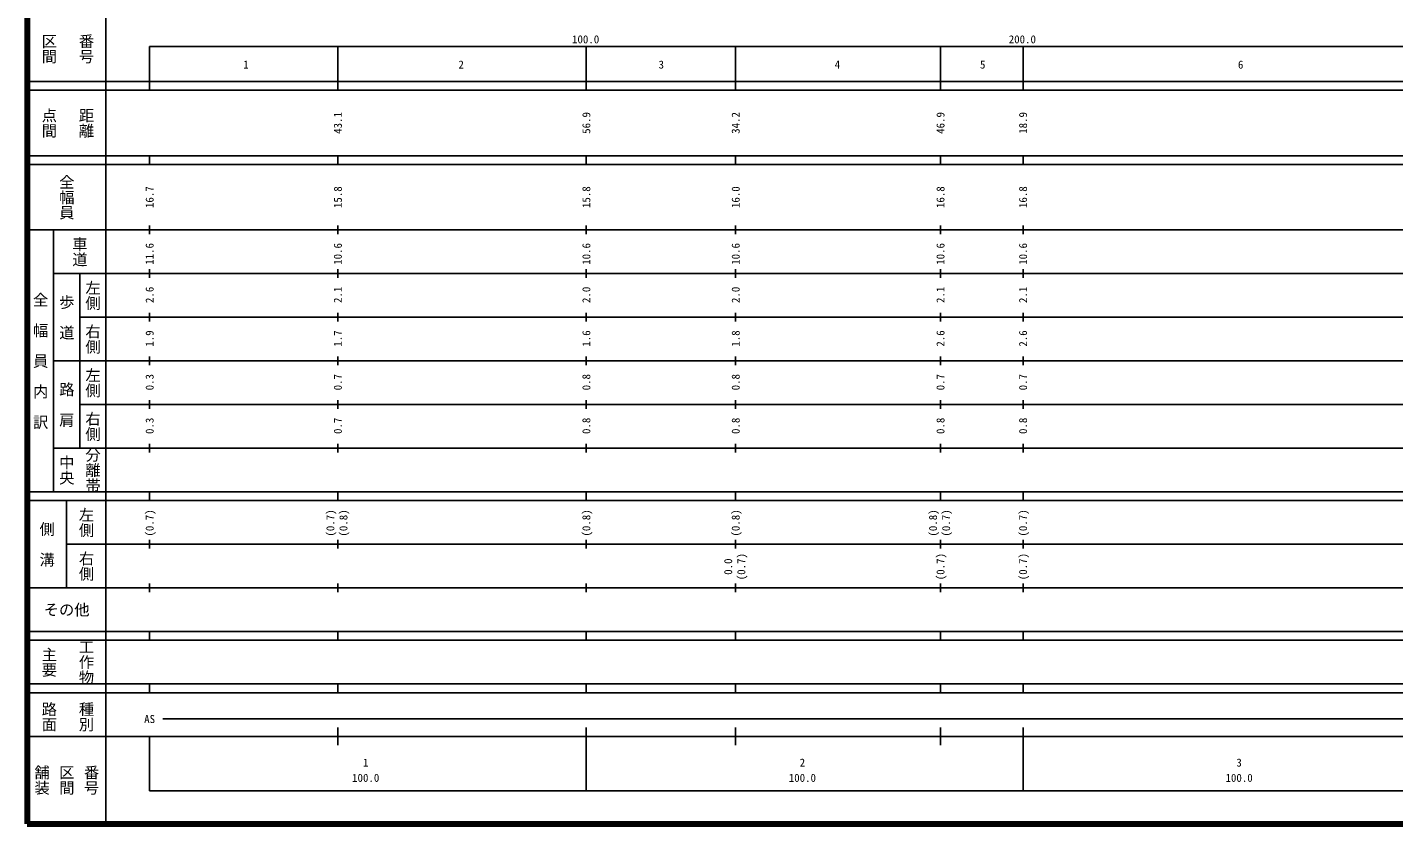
# Model space of a CAD drawing. Units: millimetres on the paper, enlarged 1000 times. Extents: x 40000 to 680000, y 20000 to 380000.
# Drawn here: x 40000 to 352875, y 20000 to 202409 of the extents above; entities that cross this region are included whole.
import ezdxf
from ezdxf.enums import TextEntityAlignment as Align

# ---------------------------------------------------------------- set-up
doc = ezdxf.new("R2010")
doc.units = ezdxf.units.MM
doc.header["$LTSCALE"] = 1000
doc.layers.add('M-TTL', color=2, linetype='Continuous', lineweight=140)
doc.layers.add('M-TTL-BAND', color=7, linetype='Continuous', lineweight=25)
doc.styles.add('@ＭＳ ゴシック', font='')
doc.styles.add('ＭＳ ゴシック', font='')
doc.styles.get('@ＭＳ ゴシック').set_extended_font_data('@MS Gothic')
doc.styles.get('ＭＳ ゴシック').set_extended_font_data('MS Gothic')

msp = doc.modelspace()

# ---------------------------------------------------------------- linework, layer by layer
at = {"layer": 'M-TTL'}
for p, q in [((40000, 380000), (40000, 20000)), ((40000, 20000), (680000, 20000))]:
    msp.add_line(p, q, dxfattribs=at)
at = {"layer": 'M-TTL-BAND'}
for p, q in [((58000, 370000), (58000, 20000)), ((68000, 198000), (579000, 198000)), ((68000, 198000), (68000, 188000)), ((111100, 188000), (111100, 198000)), ((168000, 188000), (168000, 198000)), ((202200, 188000), (202200, 198000)), ((249100, 188000), (249100, 198000)), ((268000, 188000), (268000, 198000)), ((40000, 190000), (579000, 190000)), ((40000, 188000), (579000, 188000)), ((40000, 173000), (579000, 173000)), ((68000, 171000), (68000, 173000)), ((111100, 171000), (111100, 173000)), ((168000, 171000), (168000, 173000)), ((202200, 171000), (202200, 173000)), ((249100, 171000), (249100, 173000)), ((268000, 171000), (268000, 173000)), ((40000, 171000), (579000, 171000)), ((68000, 155000), (68000, 157000)), ((111100, 155000), (111100, 157000)), ((168000, 155000), (168000, 157000)), ((202200, 155000), (202200, 157000)), ((249100, 155000), (249100, 157000)), ((268000, 155000), (268000, 157000)), ((40000, 156000), (579000, 156000)), ((46000, 96000), (46000, 156000)), ((46000, 146000), (579000, 146000)), ((52000, 146000), (52000, 106000)), ((68000, 145000), (68000, 147000)), ((111100, 145000), (111100, 147000)), ((168000, 145000), (168000, 147000)), ((202200, 145000), (202200, 147000)), ((249100, 145000), (249100, 147000)), ((268000, 145000), (268000, 147000)), ((52000, 136000), (579000, 136000)), ((68000, 135000), (68000, 137000)), ((111100, 135000), (111100, 137000)), ((168000, 135000), (168000, 137000)), ((202200, 135000), (202200, 137000)), ((249100, 135000), (249100, 137000)), ((268000, 135000), (268000, 137000)), ((46000, 126000), (579000, 126000)), ((68000, 125000), (68000, 127000)), ((111100, 125000), (111100, 127000)), ((168000, 125000), (168000, 127000)), ((202200, 125000), (202200, 127000)), ((249100, 125000), (249100, 127000)), ((268000, 125000), (268000, 127000)), ((52000, 116000), (579000, 116000)), ((68000, 115000), (68000, 117000)), ((111100, 115000), (111100, 117000)), ((168000, 115000), (168000, 117000)), ((202200, 115000), (202200, 117000)), ((249100, 115000), (249100, 117000)), ((268000, 115000), (268000, 117000)), ((68000, 105000), (68000, 107000)), ((111100, 105000), (111100, 107000)), ((168000, 105000), (168000, 107000)), ((202200, 105000), (202200, 107000)), ((249100, 105000), (249100, 107000)), ((268000, 105000), (268000, 107000)), ((46000, 106000), (579000, 106000)), ((40000, 96000), (579000, 96000)), ((40000, 94000), (579000, 94000)), ((49000, 94000), (49000, 74000)), ((68000, 94000), (68000, 96000)), ((111100, 94000), (111100, 96000)), ((168000, 94000), (168000, 96000)), ((202200, 94000), (202200, 96000)), ((249100, 94000), (249100, 96000)), ((268000, 94000), (268000, 96000)), ((68000, 83000), (68000, 85000)), ((111100, 83000), (111100, 85000)), ((168000, 83000), (168000, 85000)), ((202200, 83000), (202200, 85000)), ((249100, 83000), (249100, 85000)), ((268000, 83000), (268000, 85000)), ((49000, 84000), (579000, 84000)), ((40000, 74000), (579000, 74000)), ((68000, 73000), (68000, 75000)), ((111100, 73000), (111100, 75000)), ((168000, 73000), (168000, 75000)), ((202200, 73000), (202200, 75000)), ((249100, 73000), (249100, 75000)), ((268000, 73000), (268000, 75000)), ((40000, 64000), (579000, 64000)), ((68000, 62000), (68000, 64000)), ((111100, 62000), (111100, 64000)), ((168000, 62000), (168000, 64000)), ((202200, 62000), (202200, 64000)), ((249100, 62000), (249100, 64000)), ((268000, 62000), (268000, 64000)), ((40000, 62000), (579000, 62000)), ((40000, 52000), (579000, 52000)), ((68000, 50000), (68000, 52000)), ((111100, 50000), (111100, 52000)), ((168000, 50000), (168000, 52000)), ((202200, 50000), (202200, 52000)), ((249100, 50000), (249100, 52000)), ((268000, 50000), (268000, 52000)), ((40000, 50000), (579000, 50000)), ((71000, 44000), (565498, 44000)), ((111100, 38000), (111100, 42000)), ((168000, 27500), (168000, 42000)), ((202200, 38000), (202200, 42000)), ((249100, 38000), (249100, 42000)), ((268000, 27500), (268000, 42000)), ((40000, 40000), (579000, 40000)), ((68000, 40000), (68000, 27500)), ((68000, 27500), (579000, 27500))]:
    msp.add_line(p, q, dxfattribs=at)

# ---------------------------------------------------------------- texts
at = {"layer": 'M-TTL-BAND', "style": '@ＭＳ ゴシック'}
for s, p in [('区間', (45000, 197500)), ('番号', (53500, 197500)), ('点間', (45000, 180500)), ('距離', (53500, 180500)), ('全幅員', (49000, 163500)), ('車道', (52000, 151000)), ('左側', (55000, 141000)), ('全\u3000幅\u3000員\u3000内\u3000訳', (43000, 126000)), ('歩\u3000道', (49000, 136000)), ('右側', (55000, 131000)), ('左側', (55000, 121000)), ('路\u3000肩', (49000, 116000)), ('右側', (55000, 111000)), ('中央', (49000, 101000)), ('分離帯', (55000, 101000)), ('左側', (53500, 89000)), ('側\u3000溝', (44500, 84000)), ('右側', (53500, 79000)), ('主要', (45000, 57000)), ('工作物', (53500, 57000)), ('路面', (45000, 44500)), ('種別', (53500, 44500)), ('舗装', (43333, 30000)), ('区間', (49000, 30000)), ('番号', (54667, 30000))]:
    msp.add_text(s, height=2566, rotation=270, dxfattribs=at).set_placement(p, align=Align.MIDDLE_CENTER)
at = {"layer": 'M-TTL-BAND', "style": 'ＭＳ ゴシック'}
for s, p in [('100.0', (167844, 198195)), ('200.0', (267844, 198195)), ('1', (90058, 192405)), ('2', (139334, 192405)), ('3', (185167, 192405)), ('4', (225498, 192405)), ('5', (258771, 192405)), ('6', (317837, 192405)), ('AS', (68000, 42500)), ('1', (117481, 32523)), ('2', (217481, 32523)), ('3', (317481, 32523)), ('100.0', (117481, 29033)), ('100.0', (217481, 29033)), ('100.0', (317481, 29033))]:
    msp.add_text(s, height=1833, dxfattribs=at).set_placement(p, align=Align.BOTTOM_CENTER)
for s, p in [('43.1', (111100, 183000)), ('56.9', (168000, 183000)), ('34.2', (202200, 183000)), ('46.9', (249100, 183000)), ('18.9', (268000, 183000)), ('16.7', (68000, 166000)), ('15.8', (111100, 166000)), ('15.8', (168000, 166000)), ('16.0', (202200, 166000)), ('16.8', (249100, 166000)), ('16.8', (268000, 166000)), ('11.6', (68000, 153000)), ('10.6', (111100, 153000)), ('10.6', (168000, 153000)), ('10.6', (202200, 153000)), ('10.6', (249100, 153000)), ('10.6', (268000, 153000)), ('2.6', (68000, 143000)), ('2.1', (111100, 143000)), ('2.0', (168000, 143000)), ('2.0', (202200, 143000)), ('2.1', (249100, 143000)), ('2.1', (268000, 143000)), ('1.9', (68000, 133000)), ('1.7', (111100, 133000)), ('1.6', (168000, 133000)), ('1.8', (202200, 133000)), ('2.6', (249100, 133000)), ('2.6', (268000, 133000)), ('0.3', (68000, 123000)), ('0.7', (111100, 123000)), ('0.8', (168000, 123000)), ('0.8', (202200, 123000)), ('0.7', (249100, 123000)), ('0.7', (268000, 123000)), ('0.3', (68000, 113000)), ('0.7', (111100, 113000)), ('0.8', (168000, 113000)), ('0.8', (202200, 113000)), ('0.8', (249100, 113000)), ('0.8', (268000, 113000)), ('(0.7)', (68000, 92000)), ('(0.8)', (168000, 92000)), ('(0.8)', (202200, 92000)), ('(0.7)', (268000, 92000)), ('(0.7)', (249100, 82000)), ('(0.7)', (268000, 82000))]:
    msp.add_text(s, height=1833, rotation=90, dxfattribs=at).set_placement(p, align=Align.MIDDLE_RIGHT)
for s, p in [('(0.7)', (110850, 88875)), ('(0.8)', (113850, 88875)), ('(0.8)', (248850, 88875)), ('(0.7)', (251850, 88875)), ('(0.7)', (204950, 78875)), ('0.0', (201950, 78875))]:
    msp.add_text(s, height=1833, rotation=90, dxfattribs=at).set_placement(p, align=Align.BOTTOM_CENTER)
msp.add_text('その他', height=2566, dxfattribs=at).set_placement((49000, 69000), align=Align.MIDDLE_CENTER)

doc.saveas('drawing.dxf')
